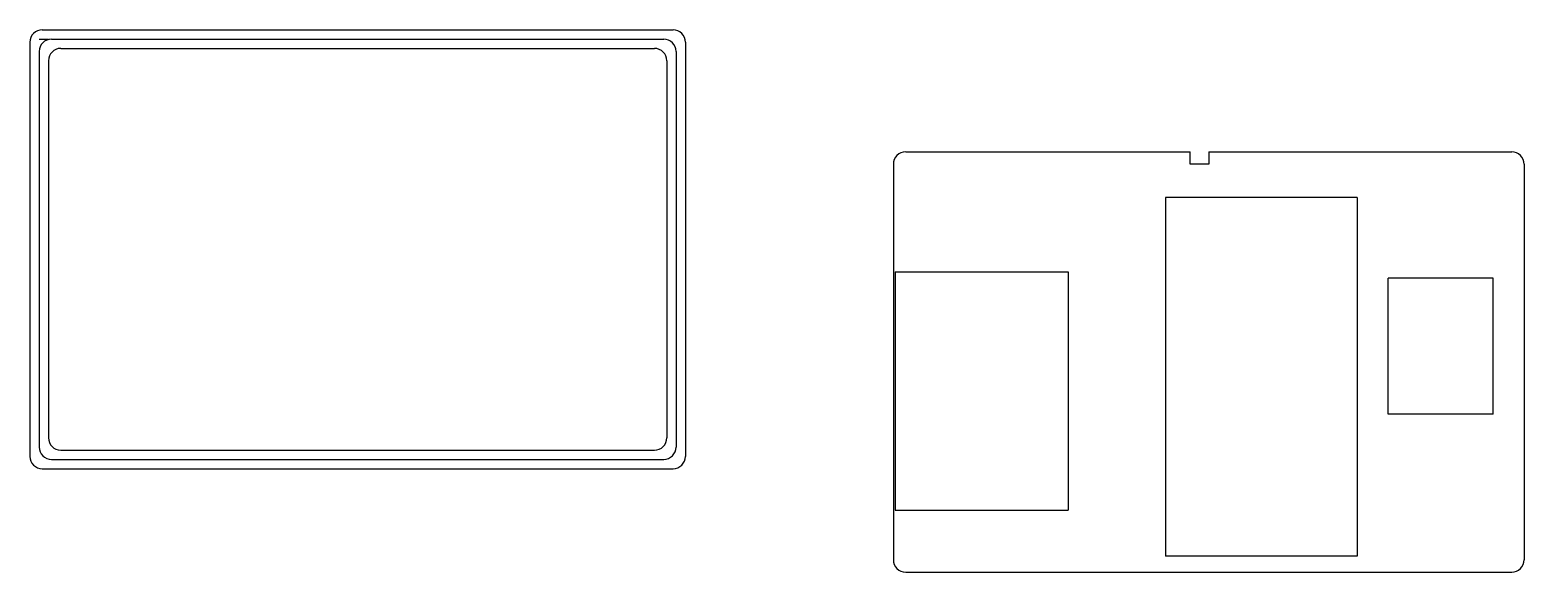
# Model space of a CAD drawing. Extents: x -354 to -112, y -5 to 83.
import ezdxf

# ---------------------------------------------------------------- set-up
doc = ezdxf.new("R2010")
doc.units = 0
doc.layers.add('MODELSKETCH_VISIBLE', color=7, linetype='CONTINUOUS')

msp = doc.modelspace()

# ---------------------------------------------------------------- linework, layer by layer
at = {"layer": 'MODELSKETCH_VISIBLE'}
for p, q in [((-351.9, 82.68), (-249.9, 82.68)), ((-353.9, 80.68), (-353.9, 13.68)), ((-352.4, 81.18), (-350.9, 81.18)), ((-350.4, 81.18), (-251.4, 81.18)), ((-247.9, 80.68), (-247.9, 13.68)), ((-352.4, 79.18), (-352.4, 15.18)), ((-350.9, 77.68), (-350.9, 16.68)), ((-348.9, 79.68), (-252.9, 79.68)), ((-250.9, 77.68), (-250.9, 16.68)), ((-249.4, 79.18), (-249.4, 15.18)), ((-212.27, 62.95), (-166.27, 62.95)), ((-166.27, 60.95), (-166.27, 62.95)), ((-163.27, 62.95), (-163.27, 60.95)), ((-163.27, 62.95), (-114.27, 62.95)), ((-214.27, 60.95), (-214.27, -3.05)), ((-163.27, 60.95), (-166.27, 60.95)), ((-112.27, 60.95), (-112.27, -3.05)), ((-170.27, 55.55), (-170.27, -2.45)), ((-139.27, 55.55), (-170.27, 55.55)), ((-139.27, 55.55), (-139.27, -2.45)), ((-213.99, 43.53), (-185.99, 43.53)), ((-213.99, 43.53), (-213.99, 4.98)), ((-185.99, 43.53), (-185.99, 4.98)), ((-117.27, 42.51), (-134.27, 42.51)), ((-134.27, 20.51), (-134.27, 42.51)), ((-117.27, 20.51), (-117.27, 42.51)), ((-117.27, 20.51), (-134.27, 20.51)), ((-348.9, 14.68), (-252.9, 14.68)), ((-350.4, 13.18), (-251.4, 13.18)), ((-351.9, 11.68), (-249.9, 11.68)), ((-213.99, 4.98), (-185.99, 4.98)), ((-139.27, -2.45), (-170.27, -2.45)), ((-212.27, -5.05), (-114.27, -5.05))]:
    msp.add_line(p, q, dxfattribs=at)
for centre, start, end in [((-351.9, 80.68), 90, 180), ((-249.9, 80.68), 0, 90), ((-350.4, 79.18), 90, 180), ((-251.4, 79.18), 0, 90), ((-348.9, 77.68), 90, 180), ((-252.9, 77.68), 0, 90), ((-212.27, 60.95), 90, 180), ((-114.27, 60.95), 0, 90), ((-350.4, 15.18), 180, 270), ((-348.9, 16.68), 180, 270), ((-252.9, 16.68), 270, 0), ((-251.4, 15.18), 270, 0), ((-351.9, 13.68), 180, 270), ((-249.9, 13.68), 270, 0), ((-212.27, -3.05), 180, 270), ((-114.27, -3.05), 270, 0)]:
    msp.add_arc(centre, 2, start, end, dxfattribs=at)

doc.saveas('drawing.dxf')
